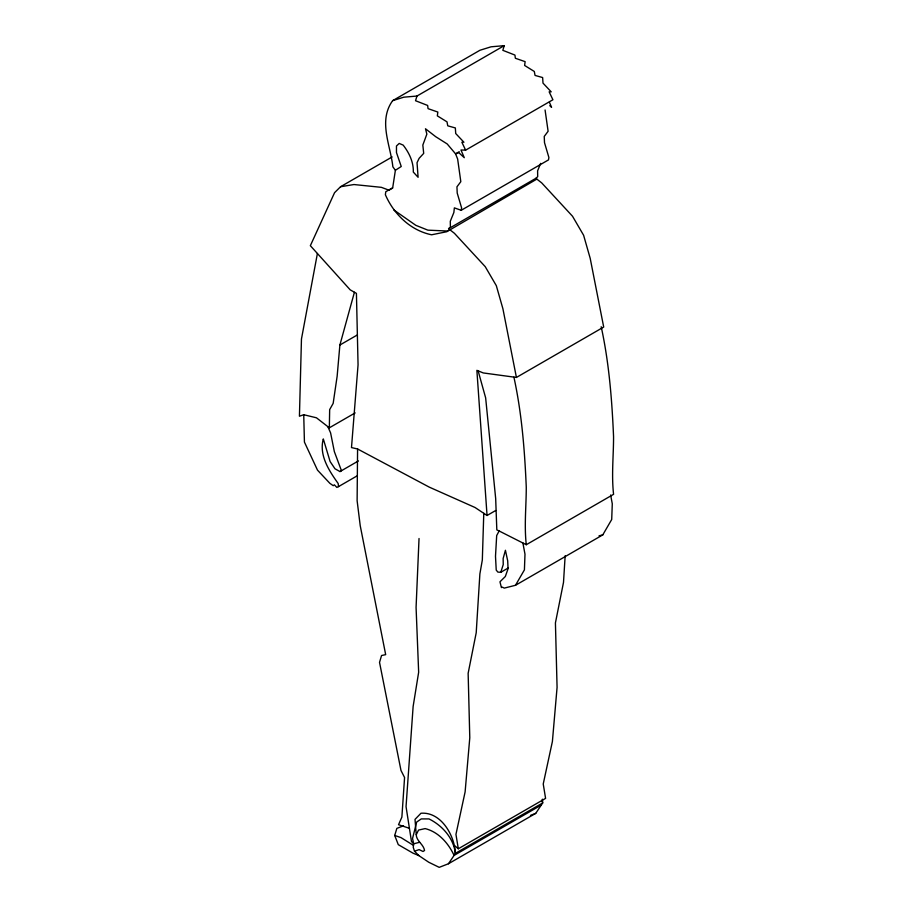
<?xml version="1.0" encoding="UTF-8"?>
<svg xmlns="http://www.w3.org/2000/svg" width="913" height="913" viewBox="0 0 913 913"><rect width="100%" height="100%" fill="white"/><g stroke="black" fill="none" stroke-linecap="round" stroke-linejoin="round"><path stroke-width="1.37" d="M392.168 156.933L340.538 186.743L334.569 192.677L310.352 245.688L350.215 289.866L356.424 293.37L358.056 364.88L351.494 447.575L357.576 448.979L357.12 500.723L360.224 525.671L385.674 654.644L381.554 655.511L379.534 662.382L400.99 770.469L404.573 777.511L401.88 817.112L398.525 824.724L409.423 828.308M355.168 412.904L329.342 427.809L329.661 409.629L333.165 403.386L337.137 376.304L339.887 345.023L354.415 292.263M483.776 513.311L482.326 560L479.884 573.9L476.209 632.777L468.141 673.292L469.784 737.772L465.116 791.891L455.952 834.379L458.303 848.782L545.586 798.384L543.235 783.982L552.399 741.493L557.078 687.375L555.424 622.906L563.504 582.38L565.158 555.743M419.033 538.51L416.077 607.385L418.656 672.23L413.133 706.445L406.045 806.624L411.478 841.524L413.692 843.817L413.235 847.287L414.502 851.213L418.884 855.618L428.699 862.214L439.21 867.35L448.454 863.755L535.737 813.357L542.664 802.961L542.402 799.183M395.386 170.274L401.241 166.497L396.47 152.574L396.47 145.989L399.209 143.432L403.169 145.11C409.138 152.768 413.657 162.16 413.304 172.055L418.097 177.282L417.036 162.697L419.101 158.36L423.7 153.384L422.833 145.053L426.862 134.12L425.481 128.767L435.729 136.71L447.187 143.946L455.553 153.829L458.897 152.756L464.283 157.698L460.974 149.994L465.63 150.143L552.924 99.745L549.135 91.825L551.201 91.825L543.007 83.129L542.63 77.548L535.041 75.425L534.31 71.476L524.633 65.462L525.123 61.65L515.331 58.249L514.955 55.077L502.835 50.329L504.238 45.65L491.08 46.803L479.941 50.261L392.647 100.658C378.039 120.904 390.444 144.927 392.864 166.817L395.386 170.274L392.693 187.747L385.777 191.73L385.377 194.731C393.788 214.099 410.462 230.487 431.598 234.789L446.754 231.731L536.844 179.096M495.656 510.527L487.051 515.491L476.871 370.336L483.262 372.938L516.416 377.446L502.903 308.742L496.318 285.666L485.237 266.664L454.412 233.294L448.58 228.729L450.394 227.086L450.303 221.254L453.864 212.501L454.366 207.867L461.191 210.298L461.613 207.924L457.208 193.054L456.945 186.823L460.814 181.676L457.641 159.01L455.553 153.829L459.239 151.695M317.404 253.506L301.461 339.02L299.43 416.237L303.732 414.719L316.457 417.8L329.342 427.809M504.238 45.65L416.956 96.048L415.541 100.727L427.672 105.463L428.037 108.647L437.829 112.048L437.338 115.86L447.016 121.863L447.747 125.823L455.347 127.946L455.713 133.526L463.918 142.223L461.852 142.211L465.63 150.143M418.884 855.618L413.041 853.176L398.285 844.651L394.713 835.463L396.847 828.376L403.523 825.809M601.199 326.74C609.085 362.918 611.972 399.791 613.559 436.699C613.57 455.964 611.413 475.034 613.57 494.321L526.276 544.719L499.137 530.978L496.683 535.554L495.497 556.314L496.227 570.089L497.859 572.086L500.781 572.303L503.234 564.576L503.143 558.528L505.425 550.277L507.696 560.844L508.062 568.731L505.334 576.502L499.959 581.809L501.42 587.595L502.298 587.116L504.273 588.109L515.48 585.29L602.774 534.892L611.71 519.497L612.281 503.793L610.637 495.006M540.644 163.359L537.597 170.857L537.689 176.688L535.863 178.332L448.58 228.729M414.502 851.213L419.124 849.615L423.05 851.487L424.545 850.482C423.586 844.251 416.454 841.227 416.248 834.71L418.542 830.077L425.138 828.593C438.56 831.914 448.409 843.292 454.092 855.401L448.454 863.755M515.48 585.29L524.416 569.883L524.986 554.18L522.875 542.893M303.732 414.719L304.428 442.097L317.496 470.138L329.867 483.331L333.222 485.67L334.352 484.837L336.851 487.405L338.518 486.606L338.175 483.513C329.102 470.766 318.82 455.29 323.305 438.936L330.118 461.544L334.98 468.768L339.978 471.576L341.439 470.651L334.352 451.638L330.597 432.876L327.835 426.645M392.67 188.055L388.984 190.189L381.372 187.336L353.97 184.54L340.538 186.743M461.191 210.298L548.485 159.901L548.896 157.527L544.502 142.656L544.239 136.425L548.108 131.278L545.072 109.971M339.887 345.023L357.109 335.082M339.978 471.576L358.421 460.928M516.416 377.446L603.698 327.048L590.197 258.345L583.612 235.269L572.531 216.267L541.706 182.897L535.863 178.332M338.518 486.606L356.96 475.958M500.781 572.303L508.153 568.046M541.386 805.004L454.092 855.401L455.37 853.358L542.664 802.961L541.98 800.21M530.464 815.412L535.737 813.357M392.647 100.658L403.786 97.189L416.956 96.048M419.603 842.265L413.692 843.817L412.539 838.488L416.682 822.054L421.27 818.915L429.007 818.915C442.349 825.603 453.613 838.123 455.37 853.358C454.72 835.555 441.07 811.623 420.973 813.243L415.016 819.383L416.248 834.71M599.042 535.828L602.774 534.892M447.644 231.023L427.889 230.156L415.849 225.34L393.788 209.922M394.713 835.463L400.99 837.609L413.486 845.392M499.137 530.978L496.82 529.917L495.679 498.578L485.648 397.874L478.127 370.849M357.576 448.979L429.247 487.12L475.068 507.514L487.051 515.491M454.845 845.792L458.303 848.782M549.774 105.657L551.578 107.3L549.364 102.165M513.905 377.137C521.791 413.315 524.678 450.177 526.265 487.097C526.276 506.361 524.13 525.432 526.276 544.719"/></g></svg>
